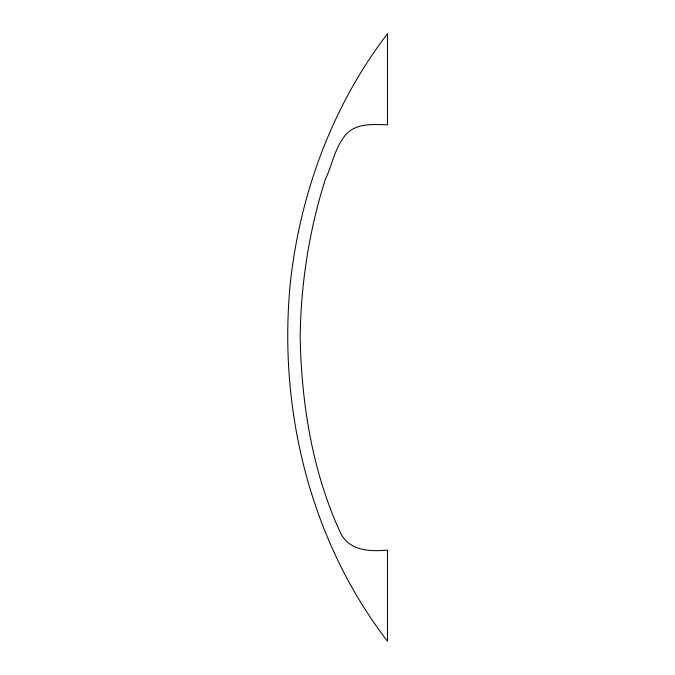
<?xml version="1.0" encoding="UTF-8"?>
<svg xmlns="http://www.w3.org/2000/svg" width="675" height="675" viewBox="0 0 675 675"><rect width="100%" height="100%" fill="white"/><g stroke="black" fill="none" stroke-linecap="round" stroke-linejoin="round"><path stroke-width="1.01" d="M290.427 281.914C277.805 408.13 309.724 539.958 387.484 641.25L387.484 550.125C370.406 551.678 350.131 551.053 340.951 533.874C312.55 472.635 301.514 404.612 300.173 337.5C300.805 283.989 309.074 230.833 325.181 179.786C332.176 165.299 334.716 148.297 345.035 135.557C355.312 122.799 372.921 124.386 387.484 124.875L387.484 33.75C332.606 105.376 300.442 192.552 290.427 281.914"/></g></svg>
